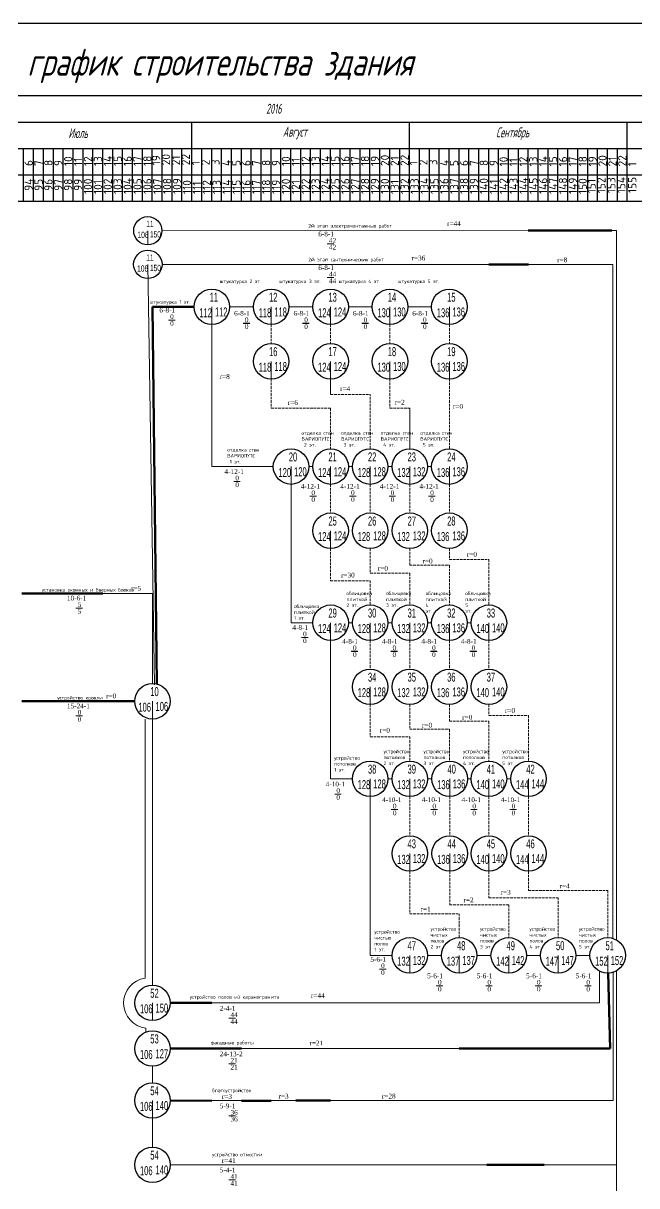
# Model space of a CAD drawing. Header units: millimetres. Extents: x 545956 to 559840, y 1708517 to 1711661.
# Drawn here: x 552384 to 552818, y 1708950 to 1709773 of the extents above; entities that cross this region are included whole.
import ezdxf

# ---------------------------------------------------------------- set-up
doc = ezdxf.new("R2010")
doc.units = ezdxf.units.MM
doc.header["$LTSCALE"] = 5
doc.linetypes.add('HIDDEN', pattern=[2.5, 1.8, -0.7])
doc.layers.get('0').update_dxf_attribs({"lineweight": 30})
for name, color, linetype, lineweight in [('02 Тонкая линия', 3, 'Continuous', 25), ('ramochka', 18, 'Continuous', 50), ('text', 161, 'Continuous', 20), ('Тонкая', 250, 'Continuous', 5)]:
    doc.layers.add(name, color=color, linetype=linetype, lineweight=lineweight)
doc.styles.add('5-0.6', font='arial.ttf', dxfattribs={"height": 5})
doc.styles.add('GOST 2.304', font='CS_Gost2304.shx', dxfattribs={"width": 0.75, "oblique": 10})
doc.styles.get("Standard").update_dxf_attribs({"font": 'isocpeur.ttf'})
doc.styles.add('Римский -1.', font='times.ttf')
doc.styles.add('стиль1-3', font='simplex.shx', dxfattribs={"width": 0.7, "oblique": 15, "height": 3})

msp = doc.modelspace()

# ---------------------------------------------------------------- linework, layer by layer
at = {"ltscale": 0.1}
msp.add_line((551698.05, 1709772.91), (553413.37, 1709772.91), dxfattribs=at)
at = {"color": 0, "lineweight": -2}
for centre, radius in [((552472.25, 1709626.12), 9.99), ((552472.25, 1709602.3), 10.06), ((552517.59, 1709572.25), 12.55), ((552517.59, 1709572.25), 12.55), ((552517.59, 1709572.25), 12.55), ((552559.59, 1709572.25), 12.55), ((552559.59, 1709572.25), 12.55), ((552559.59, 1709572.25), 12.55), ((552601.59, 1709572.25), 12.55), ((552601.59, 1709572.25), 12.55), ((552601.59, 1709572.25), 12.55), ((552643.59, 1709572.25), 12.55), ((552643.59, 1709572.25), 12.55), ((552643.59, 1709572.25), 12.55), ((552685.59, 1709572.25), 12.55), ((552685.59, 1709572.25), 12.55), ((552685.59, 1709572.25), 12.55), ((552559.59, 1709533.71), 12.55), ((552559.59, 1709533.71), 12.55), ((552559.59, 1709533.71), 12.55), ((552601.59, 1709533.71), 12.55), ((552601.59, 1709533.71), 12.55), ((552601.59, 1709533.71), 12.55), ((552643.59, 1709533.71), 12.55), ((552643.59, 1709533.71), 12.55), ((552643.59, 1709533.71), 12.55), ((552685.59, 1709533.71), 12.55), ((552685.59, 1709533.71), 12.55), ((552685.59, 1709533.71), 12.55), ((552573.59, 1709459.24), 12.55), ((552573.59, 1709459.24), 12.55), ((552573.59, 1709459.24), 12.55), ((552601.59, 1709459.24), 12.55), ((552601.59, 1709459.24), 12.55), ((552601.59, 1709459.24), 12.55), ((552629.59, 1709459.24), 12.55), ((552629.59, 1709459.24), 12.55), ((552629.59, 1709459.24), 12.55), ((552657.59, 1709459.24), 12.55), ((552657.59, 1709459.24), 12.55), ((552657.59, 1709459.24), 12.55), ((552685.59, 1709459.24), 12.55), ((552685.59, 1709459.24), 12.55), ((552685.59, 1709459.24), 12.55), ((552601.59, 1709413.89), 12.55), ((552601.59, 1709413.89), 12.55), ((552601.59, 1709413.89), 12.55), ((552629.59, 1709413.89), 12.55), ((552629.59, 1709413.89), 12.55), ((552629.59, 1709413.89), 12.55), ((552657.59, 1709413.89), 12.55), ((552657.59, 1709413.89), 12.55), ((552657.59, 1709413.89), 12.55), ((552685.59, 1709413.89), 12.55), ((552685.59, 1709413.89), 12.55), ((552685.59, 1709413.89), 12.55), ((552601.59, 1709348.81), 12.55), ((552601.59, 1709348.81), 12.55), ((552601.59, 1709348.81), 12.55), ((552629.59, 1709348.81), 12.55), ((552629.59, 1709348.81), 12.55), ((552629.59, 1709348.81), 12.55), ((552657.59, 1709348.81), 12.55), ((552657.59, 1709348.81), 12.55), ((552657.59, 1709348.81), 12.55), ((552685.59, 1709348.81), 12.55), ((552685.59, 1709348.81), 12.55), ((552685.59, 1709348.81), 12.55), ((552713.59, 1709348.81), 12.55), ((552713.59, 1709348.81), 12.55), ((552713.59, 1709348.81), 12.55), ((552629.59, 1709303.45), 12.55), ((552629.59, 1709303.45), 12.55), ((552629.59, 1709303.45), 12.55), ((552657.59, 1709303.45), 12.55), ((552657.59, 1709303.45), 12.55), ((552657.59, 1709303.45), 12.55), ((552685.59, 1709303.45), 12.55), ((552685.59, 1709303.45), 12.55), ((552685.59, 1709303.45), 12.55), ((552713.59, 1709303.45), 12.55), ((552713.59, 1709303.45), 12.55), ((552713.59, 1709303.45), 12.55), ((552475.59, 1709293.19), 12.55), ((552475.59, 1709293.19), 12.55), ((552475.59, 1709293.19), 12.55), ((552629.59, 1709238.37), 12.55), ((552629.59, 1709238.37), 12.55), ((552629.59, 1709238.37), 12.55), ((552657.59, 1709238.37), 12.55), ((552657.59, 1709238.37), 12.55), ((552657.59, 1709238.37), 12.55), ((552685.82, 1709238.37), 12.55), ((552685.82, 1709238.37), 12.55), ((552685.82, 1709238.37), 12.55), ((552713.59, 1709238.37), 12.55), ((552713.59, 1709238.37), 12.55), ((552713.59, 1709238.37), 12.55), ((552741.59, 1709238.37), 12.55), ((552741.59, 1709238.37), 12.55), ((552741.59, 1709238.37), 12.55), ((552657.59, 1709185.51), 12.55), ((552657.59, 1709185.51), 12.55), ((552657.59, 1709185.51), 12.55), ((552685.82, 1709185.51), 12.55), ((552685.82, 1709185.51), 12.55), ((552685.82, 1709185.51), 12.55), ((552713.59, 1709185.51), 12.55), ((552713.59, 1709185.51), 12.55), ((552713.59, 1709185.51), 12.55), ((552741.59, 1709185.51), 12.55), ((552741.59, 1709185.51), 12.55), ((552741.59, 1709185.51), 12.55), ((552657.59, 1709113.46), 12.55), ((552657.59, 1709113.46), 12.55), ((552657.59, 1709113.46), 12.55), ((552692.59, 1709113.46), 12.55), ((552692.59, 1709113.46), 12.55), ((552692.59, 1709113.46), 12.55), ((552727.59, 1709113.46), 12.55), ((552727.59, 1709113.46), 12.55), ((552727.59, 1709113.46), 12.55), ((552762.59, 1709113.46), 12.55), ((552762.59, 1709113.46), 12.55), ((552762.59, 1709113.46), 12.55), ((552797.59, 1709113.46), 12.55), ((552797.59, 1709113.46), 12.55), ((552797.59, 1709113.46), 12.55), ((552475.59, 1709079.8), 12.55), ((552475.59, 1709079.8), 12.55), ((552475.59, 1709079.8), 12.55), ((552475.59, 1709047.49), 12.55), ((552475.59, 1709047.49), 12.55), ((552475.59, 1709047.49), 12.55), ((552475.59, 1709010.78), 12.55), ((552475.59, 1709010.78), 12.55), ((552475.59, 1709010.78), 12.55), ((552475.59, 1708965.26), 12.55), ((552475.59, 1708965.26), 12.55), ((552475.59, 1708965.26), 12.55)]:
    msp.add_circle(centre, radius, dxfattribs=at)
at = {"layer": 'ramochka', "color": 7, "lineweight": 30}
for p, q in [((551708.15, 1709721.69), (553224.44, 1709721.69)), ((551708.15, 1709703.03), (553224.44, 1709703.03)), ((552503.44, 1709647.03), (552503.44, 1709703.03)), ((552657.44, 1709647.03), (552657.44, 1709703.03)), ((552811.44, 1709647.03), (552811.44, 1709703.03)), ((551708.15, 1709684.36), (553224.44, 1709684.36)), ((552384.44, 1709647.03), (552384.44, 1709684.36)), ((552391.44, 1709647.03), (552391.44, 1709684.36)), ((552398.44, 1709647.03), (552398.44, 1709684.36)), ((552405.44, 1709647.03), (552405.44, 1709684.36)), ((552412.44, 1709647.03), (552412.44, 1709684.36)), ((552419.44, 1709647.03), (552419.44, 1709684.36)), ((552426.44, 1709647.03), (552426.44, 1709684.36)), ((552426.44, 1709647.03), (552426.44, 1709684.36)), ((552433.44, 1709647.03), (552433.44, 1709684.36)), ((552440.44, 1709647.03), (552440.44, 1709684.36)), ((552447.44, 1709647.03), (552447.44, 1709684.36)), ((552454.44, 1709647.03), (552454.44, 1709684.36)), ((552461.44, 1709647.03), (552461.44, 1709684.36)), ((552468.44, 1709647.03), (552468.44, 1709684.36)), ((552475.44, 1709647.03), (552475.44, 1709684.36)), ((552482.44, 1709647.03), (552482.44, 1709684.36)), ((552489.44, 1709647.03), (552489.44, 1709684.36)), ((552496.44, 1709647.03), (552496.44, 1709684.36)), ((552503.44, 1709647.03), (552503.44, 1709684.36)), ((552510.44, 1709647.03), (552510.44, 1709684.36)), ((552517.44, 1709647.03), (552517.44, 1709684.36)), ((552524.44, 1709647.03), (552524.44, 1709684.36)), ((552531.44, 1709647.03), (552531.44, 1709684.36)), ((552538.44, 1709647.03), (552538.44, 1709684.36)), ((552545.44, 1709647.03), (552545.44, 1709684.36)), ((552552.44, 1709647.03), (552552.44, 1709684.36)), ((552559.44, 1709647.03), (552559.44, 1709684.36)), ((552566.44, 1709647.03), (552566.44, 1709684.36)), ((552573.44, 1709647.03), (552573.44, 1709684.36)), ((552580.44, 1709647.03), (552580.44, 1709684.36)), ((552580.44, 1709647.03), (552580.44, 1709684.36)), ((552587.44, 1709647.03), (552587.44, 1709684.36)), ((552594.44, 1709647.03), (552594.44, 1709684.36)), ((552601.44, 1709647.03), (552601.44, 1709684.36)), ((552608.44, 1709647.03), (552608.44, 1709684.36)), ((552615.44, 1709647.03), (552615.44, 1709684.36)), ((552622.44, 1709647.03), (552622.44, 1709684.36)), ((552629.44, 1709647.03), (552629.44, 1709684.36)), ((552636.44, 1709647.03), (552636.44, 1709684.36)), ((552643.44, 1709647.03), (552643.44, 1709684.36)), ((552650.44, 1709647.03), (552650.44, 1709684.36)), ((552657.44, 1709647.03), (552657.44, 1709684.36)), ((552664.44, 1709647.03), (552664.44, 1709684.36)), ((552671.44, 1709647.03), (552671.44, 1709684.36)), ((552678.44, 1709647.03), (552678.44, 1709684.36)), ((552685.44, 1709647.03), (552685.44, 1709684.36)), ((552692.44, 1709647.03), (552692.44, 1709684.36)), ((552699.44, 1709647.03), (552699.44, 1709684.36)), ((552706.44, 1709647.03), (552706.44, 1709684.36)), ((552713.44, 1709647.03), (552713.44, 1709684.36)), ((552720.44, 1709647.03), (552720.44, 1709684.36)), ((552727.44, 1709647.03), (552727.44, 1709684.36)), ((552734.44, 1709647.03), (552734.44, 1709684.36)), ((552734.44, 1709647.03), (552734.44, 1709684.36)), ((552741.44, 1709647.03), (552741.44, 1709684.36)), ((552748.44, 1709647.03), (552748.44, 1709684.36)), ((552755.44, 1709647.03), (552755.44, 1709684.36)), ((552762.44, 1709647.03), (552762.44, 1709684.36)), ((552769.44, 1709647.03), (552769.44, 1709684.36)), ((552776.44, 1709647.03), (552776.44, 1709684.36)), ((552783.44, 1709647.03), (552783.44, 1709684.36)), ((552790.44, 1709647.03), (552790.44, 1709684.36)), ((552797.44, 1709647.03), (552797.44, 1709684.36)), ((552804.44, 1709647.03), (552804.44, 1709684.36)), ((552811.44, 1709647.03), (552811.44, 1709684.36)), ((551708.15, 1709665.69), (553224.44, 1709665.69)), ((551744.31, 1709665.69), (553224.44, 1709665.69)), ((551708.15, 1709647.03), (553224.44, 1709647.03))]:
    msp.add_line(p, q, dxfattribs=at)
at = {"layer": 'Тонкая', "linetype": 'ByBlock', "ltscale": 0.2}
for p, q in [((552472.25, 1709626.12), (552472.25, 1709616.13)), ((552482.23, 1709626.12), (552741.45, 1709626.21)), ((552741.45, 1709626.21), (552803.91, 1709626.21)), ((552803.91, 1709626.21), (552803.91, 1709602.3)), ((552476.99, 1709304.89), (552472.25, 1709602.3)), ((552482.3, 1709602.3), (552801.19, 1709602.3)), ((552801.19, 1709125.48), (552801.19, 1709602.3)), ((552803.91, 1709124.3), (552803.91, 1709602.3)), ((552517.59, 1709572.25), (552517.59, 1709559.7)), ((552530.14, 1709572.25), (552547.04, 1709572.25)), ((552559.59, 1709572.25), (552559.59, 1709559.7)), ((552572.14, 1709572.25), (552589.04, 1709572.25)), ((552601.59, 1709572.25), (552601.59, 1709559.7)), ((552614.14, 1709572.25), (552631.04, 1709572.25)), ((552643.59, 1709572.25), (552643.59, 1709559.7)), ((552656.14, 1709572.25), (552673.04, 1709572.25)), ((552685.59, 1709572.25), (552685.59, 1709559.7)), ((552517.59, 1709559.7), (552517.59, 1709459.24)), ((552559.59, 1709533.71), (552559.59, 1709521.16)), ((552601.59, 1709533.71), (552601.59, 1709521.16)), ((552643.59, 1709533.71), (552643.59, 1709521.16)), ((552685.59, 1709533.71), (552685.59, 1709521.16)), ((552601.59, 1709521.16), (552601.59, 1709510.15)), ((552657.59, 1709500.48), (552657.59, 1709471.79)), ((552517.59, 1709459.24), (552561.04, 1709459.24)), ((552573.59, 1709459.24), (552573.59, 1709446.69)), ((552589.04, 1709459.24), (552586.14, 1709459.24)), ((552601.59, 1709459.24), (552601.59, 1709446.69)), ((552617.04, 1709459.24), (552614.14, 1709459.24)), ((552629.59, 1709459.24), (552629.59, 1709446.69)), ((552645.04, 1709459.24), (552642.14, 1709459.24)), ((552657.59, 1709459.24), (552657.59, 1709446.69)), ((552673.04, 1709459.24), (552670.14, 1709459.24)), ((552685.59, 1709459.24), (552685.59, 1709446.69)), ((552573.59, 1709446.69), (552573.59, 1709348.81)), ((552601.59, 1709413.89), (552601.59, 1709401.34)), ((552383.14, 1709369.5), (552475.59, 1709369.5)), ((552475.59, 1709369.5), (552475.59, 1709305.74)), ((552573.59, 1709348.81), (552589.04, 1709348.81)), ((552601.59, 1709348.81), (552601.59, 1709336.26)), ((552614.14, 1709348.81), (552617.04, 1709348.81)), ((552629.59, 1709348.81), (552629.59, 1709336.26)), ((552642.14, 1709348.81), (552645.04, 1709348.81)), ((552657.59, 1709348.81), (552657.59, 1709336.26)), ((552670.14, 1709348.81), (552673.04, 1709348.81)), ((552685.59, 1709348.81), (552685.59, 1709336.26)), ((552698.14, 1709348.81), (552701.04, 1709348.81)), ((552713.59, 1709348.81), (552713.59, 1709336.26)), ((552601.59, 1709336.26), (552601.59, 1709238.37)), ((552629.59, 1709303.45), (552629.59, 1709290.9)), ((552475.59, 1709293.19), (552475.59, 1709280.64)), ((552470.34, 1709280.64), (552470.34, 1709097.41)), ((552475.59, 1709280.64), (552475.59, 1709092.35)), ((552601.59, 1709238.37), (552617.04, 1709238.37)), ((552629.59, 1709238.37), (552629.59, 1709225.82)), ((552642.14, 1709238.37), (552645.04, 1709238.37)), ((552657.59, 1709238.37), (552657.59, 1709225.82)), ((552670.37, 1709238.37), (552673.27, 1709238.37)), ((552685.82, 1709238.37), (552685.82, 1709225.82)), ((552698.14, 1709238.37), (552701.04, 1709238.37)), ((552713.59, 1709238.37), (552713.59, 1709225.82)), ((552726.14, 1709238.37), (552729.04, 1709238.37)), ((552741.59, 1709238.37), (552741.59, 1709225.82)), ((552629.59, 1709225.82), (552629.59, 1709113.46)), ((552657.59, 1709185.51), (552657.59, 1709172.96)), ((552685.82, 1709185.51), (552685.82, 1709172.96)), ((552713.59, 1709185.51), (552713.59, 1709172.96)), ((552741.59, 1709185.51), (552741.59, 1709172.96)), ((552629.59, 1709113.46), (552645.04, 1709113.46)), ((552657.59, 1709113.46), (552657.59, 1709100.91)), ((552670.14, 1709113.46), (552680.04, 1709113.46)), ((552692.59, 1709113.46), (552692.59, 1709100.91)), ((552705.14, 1709113.46), (552715.04, 1709113.46)), ((552727.59, 1709113.46), (552727.59, 1709100.91)), ((552740.14, 1709113.46), (552750.04, 1709113.46)), ((552762.59, 1709113.46), (552762.59, 1709100.91)), ((552775.14, 1709113.46), (552785.04, 1709113.46)), ((552797.59, 1709113.46), (552797.59, 1709100.91)), ((552791.86, 1709079.8), (552791.86, 1709102.29)), ((552801.36, 1709101.49), (552801.36, 1709010.78)), ((552803.91, 1709102.62), (552803.91, 1708937.9)), ((552475.59, 1709079.8), (552475.59, 1709067.25)), ((552488.14, 1709079.8), (552791.86, 1709079.8)), ((552470.8, 1709061.93), (552470.89, 1709059.13)), ((552488.14, 1709047.49), (552799.27, 1709047.49)), ((552475.59, 1709023.33), (552475.59, 1709034.94)), ((552475.59, 1709010.78), (552475.59, 1708998.23)), ((552488.14, 1709010.78), (552576.98, 1709010.78)), ((552601.59, 1709010.78), (552801.36, 1709010.78)), ((552475.59, 1708998.23), (552475.59, 1708977.81)), ((552488.14, 1708965.26), (552803.91, 1708965.26))]:
    msp.add_line(p, q, dxfattribs=at)
at = {"layer": 'Тонкая', "linetype": 'ByBlock', "lineweight": 70, "ltscale": 0.2}
for p, q in [((552741.45, 1709626.2), (552783.44, 1709626.21)), ((552800.63, 1709626.21), (552783.44, 1709626.21)), ((552727.73, 1709602.3), (552713.59, 1709602.3)), ((552727.73, 1709602.3), (552741.59, 1709602.3)), ((552478.63, 1709305.36), (552475.59, 1709572.25)), ((552475.59, 1709572.25), (552505.04, 1709572.25)), ((552383.14, 1709369.5), (552440.44, 1709369.5)), ((552383.14, 1709293.19), (552463.04, 1709293.19)), ((552799.27, 1709047.49), (552797.91, 1709100.91)), ((552488.14, 1709079.8), (552517.59, 1709079.8)), ((552488.14, 1709047.49), (552538.44, 1709047.49)), ((552692.59, 1709047.49), (552799.27, 1709047.49)), ((552488.14, 1709010.78), (552517.59, 1709010.62)), ((552538.44, 1709010.5), (552559.59, 1709010.5)), ((552576.98, 1709010.78), (552601.59, 1709010.78)), ((552712.19, 1708965.26), (552752.74, 1708965.26))]:
    msp.add_line(p, q, dxfattribs=at)
at = {"layer": 'Тонкая', "ltscale": 0.2}
for p, q in [((552599.21, 1709616.81), (552603.87, 1709616.81)), ((552599.22, 1709592.95), (552603.88, 1709592.95)), ((552486.87, 1709562.85), (552491.53, 1709562.85)), ((552486.87, 1709562.85), (552491.53, 1709562.85)), ((552486.94, 1709562.8), (552491.6, 1709562.8)), ((552486.94, 1709562.8), (552491.6, 1709562.8)), ((552539.72, 1709560.61), (552544.38, 1709560.61)), ((552539.72, 1709560.61), (552544.38, 1709560.61)), ((552539.8, 1709560.56), (552544.46, 1709560.56)), ((552539.8, 1709560.56), (552544.46, 1709560.56)), ((552581.72, 1709560.61), (552586.38, 1709560.61)), ((552581.72, 1709560.61), (552586.38, 1709560.61)), ((552581.8, 1709560.56), (552586.46, 1709560.56)), ((552581.8, 1709560.56), (552586.46, 1709560.56)), ((552623.72, 1709560.61), (552628.38, 1709560.61)), ((552623.72, 1709560.61), (552628.38, 1709560.61)), ((552623.8, 1709560.56), (552628.46, 1709560.56)), ((552623.8, 1709560.56), (552628.46, 1709560.56)), ((552665.72, 1709560.61), (552670.38, 1709560.61)), ((552665.72, 1709560.61), (552670.38, 1709560.61)), ((552665.8, 1709560.56), (552670.46, 1709560.56)), ((552665.8, 1709560.56), (552670.46, 1709560.56)), ((552533.02, 1709448.68), (552537.68, 1709448.68)), ((552533.02, 1709448.68), (552537.68, 1709448.68)), ((552586.9, 1709438.22), (552591.56, 1709438.22)), ((552586.9, 1709438.22), (552591.56, 1709438.22)), ((552614.9, 1709438.22), (552619.56, 1709438.22)), ((552614.9, 1709438.22), (552619.56, 1709438.22)), ((552642.9, 1709438.22), (552647.56, 1709438.22)), ((552642.9, 1709438.22), (552647.56, 1709438.22)), ((552670.9, 1709438.22), (552675.56, 1709438.22)), ((552670.9, 1709438.22), (552675.56, 1709438.22)), ((552421.44, 1709359.16), (552426.1, 1709359.16)), ((552421.44, 1709359.16), (552426.1, 1709359.16)), ((552421.51, 1709359.11), (552426.17, 1709359.11)), ((552421.51, 1709359.11), (552426.17, 1709359.11)), ((552580.92, 1709338.36), (552585.58, 1709338.36)), ((552580.92, 1709338.36), (552585.58, 1709338.36)), ((552580.92, 1709338.36), (552585.58, 1709338.36)), ((552580.92, 1709338.36), (552585.58, 1709338.36)), ((552580.99, 1709338.31), (552585.65, 1709338.31)), ((552580.99, 1709338.31), (552585.65, 1709338.31)), ((552580.99, 1709338.31), (552585.65, 1709338.31)), ((552580.99, 1709338.31), (552585.65, 1709338.31)), ((552616.18, 1709328.58), (552620.84, 1709328.58)), ((552616.18, 1709328.58), (552620.84, 1709328.58)), ((552616.18, 1709328.58), (552620.84, 1709328.58)), ((552616.18, 1709328.58), (552620.84, 1709328.58)), ((552644.18, 1709328.58), (552648.84, 1709328.58)), ((552644.18, 1709328.58), (552648.84, 1709328.58)), ((552644.18, 1709328.58), (552648.84, 1709328.58)), ((552644.18, 1709328.58), (552648.84, 1709328.58)), ((552672.18, 1709328.58), (552676.84, 1709328.58)), ((552672.18, 1709328.58), (552676.84, 1709328.58)), ((552672.18, 1709328.58), (552676.84, 1709328.58)), ((552672.18, 1709328.58), (552676.84, 1709328.58)), ((552700.18, 1709328.58), (552704.84, 1709328.58)), ((552700.18, 1709328.58), (552704.84, 1709328.58)), ((552700.18, 1709328.58), (552704.84, 1709328.58)), ((552700.18, 1709328.58), (552704.84, 1709328.58)), ((552616.25, 1709328.52), (552620.91, 1709328.52)), ((552616.25, 1709328.52), (552620.91, 1709328.52)), ((552616.25, 1709328.52), (552620.91, 1709328.52)), ((552616.25, 1709328.52), (552620.91, 1709328.52)), ((552644.25, 1709328.52), (552648.91, 1709328.52)), ((552644.25, 1709328.52), (552648.91, 1709328.52)), ((552644.25, 1709328.52), (552648.91, 1709328.52)), ((552644.25, 1709328.52), (552648.91, 1709328.52)), ((552672.25, 1709328.52), (552676.91, 1709328.52)), ((552672.25, 1709328.52), (552676.91, 1709328.52)), ((552672.25, 1709328.52), (552676.91, 1709328.52)), ((552672.25, 1709328.52), (552676.91, 1709328.52)), ((552700.25, 1709328.52), (552704.91, 1709328.52)), ((552700.25, 1709328.52), (552704.91, 1709328.52)), ((552700.25, 1709328.52), (552704.91, 1709328.52)), ((552700.25, 1709328.52), (552704.91, 1709328.52)), ((552421.44, 1709282.85), (552426.1, 1709282.85)), ((552421.44, 1709282.85), (552426.1, 1709282.85)), ((552421.51, 1709282.8), (552426.17, 1709282.8)), ((552421.51, 1709282.8), (552426.17, 1709282.8)), ((552604.46, 1709227.58), (552609.12, 1709227.58)), ((552644.43, 1709216.55), (552649.09, 1709216.55)), ((552672.43, 1709216.55), (552677.09, 1709216.55)), ((552700.66, 1709216.55), (552705.33, 1709216.55)), ((552728.43, 1709216.55), (552733.09, 1709216.55)), ((552636.11, 1709103.64), (552640.77, 1709103.64)), ((552676.31, 1709091.93), (552680.97, 1709091.93)), ((552711.31, 1709091.93), (552715.97, 1709091.93)), ((552746.31, 1709091.93), (552750.97, 1709091.93)), ((552781.31, 1709091.93), (552785.97, 1709091.93)), ((552529.55, 1709068.94), (552534.21, 1709068.94)), ((552529.55, 1709036.63), (552534.21, 1709036.63)), ((552529.55, 1708999.92), (552534.21, 1708999.92)), ((552529.55, 1708954.56), (552534.21, 1708954.56))]:
    msp.add_line(p, q, dxfattribs=at)
at = {"layer": 'Тонкая', "linetype": 'HIDDEN', "ltscale": 0.2}
for p, q in [((552559.59, 1709559.7), (552559.59, 1709546.26)), ((552601.59, 1709559.7), (552601.59, 1709546.26)), ((552643.59, 1709559.7), (552643.59, 1709546.26)), ((552685.59, 1709559.7), (552685.59, 1709546.26)), ((552559.59, 1709521.16), (552559.59, 1709500.48)), ((552643.59, 1709521.16), (552643.59, 1709500.48)), ((552685.59, 1709521.16), (552685.59, 1709471.79)), ((552601.59, 1709510.15), (552629.59, 1709510.15)), ((552629.59, 1709471.79), (552629.59, 1709510.15)), ((552559.59, 1709500.48), (552601.59, 1709500.48)), ((552601.59, 1709500.48), (552601.59, 1709471.79)), ((552643.59, 1709500.48), (552657.59, 1709500.48)), ((552601.59, 1709446.69), (552601.59, 1709426.44)), ((552629.59, 1709446.69), (552629.59, 1709426.44)), ((552657.59, 1709446.69), (552657.59, 1709426.44)), ((552685.59, 1709446.69), (552685.59, 1709426.44)), ((552601.59, 1709401.34), (552601.59, 1709378.53)), ((552629.59, 1709401.34), (552629.59, 1709383.82)), ((552657.59, 1709401.34), (552657.59, 1709389.5)), ((552685.59, 1709401.34), (552685.59, 1709393.49)), ((552657.59, 1709389.5), (552685.59, 1709389.5)), ((552685.59, 1709393.49), (552713.59, 1709393.49)), ((552685.59, 1709389.5), (552685.59, 1709361.36)), ((552713.59, 1709393.49), (552713.59, 1709361.36)), ((552601.59, 1709378.53), (552629.59, 1709378.53)), ((552629.59, 1709383.82), (552657.59, 1709383.82)), ((552629.59, 1709378.53), (552629.59, 1709361.36)), ((552657.59, 1709383.82), (552657.59, 1709361.36)), ((552629.59, 1709336.26), (552629.59, 1709316)), ((552657.59, 1709336.26), (552657.59, 1709316)), ((552685.59, 1709336.26), (552685.59, 1709316)), ((552713.59, 1709336.26), (552713.59, 1709316)), ((552629.59, 1709290.9), (552629.59, 1709268.09)), ((552657.59, 1709290.9), (552657.59, 1709273.38)), ((552685.59, 1709290.9), (552685.59, 1709279.06)), ((552713.59, 1709290.9), (552713.59, 1709283.06)), ((552713.59, 1709283.06), (552741.59, 1709283.06)), ((552741.59, 1709283.06), (552741.59, 1709250.92)), ((552657.59, 1709273.38), (552685.59, 1709273.38)), ((552685.59, 1709279.06), (552713.59, 1709279.06)), ((552685.59, 1709273.38), (552685.59, 1709250.92)), ((552713.59, 1709279.06), (552713.59, 1709250.92)), ((552629.59, 1709268.09), (552657.59, 1709268.09)), ((552657.59, 1709268.09), (552657.59, 1709250.92)), ((552657.59, 1709225.82), (552657.59, 1709198.06)), ((552685.82, 1709225.82), (552685.82, 1709198.06)), ((552685.82, 1709225.82), (552685.82, 1709198.06)), ((552713.59, 1709225.82), (552713.59, 1709198.06)), ((552741.59, 1709225.82), (552741.59, 1709198.06)), ((552657.59, 1709172.96), (552657.59, 1709142.91)), ((552685.82, 1709172.96), (552685.82, 1709149.19)), ((552713.59, 1709172.96), (552713.59, 1709154.24)), ((552741.59, 1709172.96), (552741.59, 1709159.3)), ((552741.59, 1709159.3), (552797.59, 1709159.3)), ((552797.59, 1709159.3), (552797.59, 1709126.01)), ((552685.82, 1709149.19), (552727.59, 1709149.19)), ((552713.59, 1709154.24), (552762.59, 1709154.24)), ((552727.59, 1709149.19), (552727.59, 1709126.01)), ((552762.59, 1709154.24), (552762.59, 1709126.01)), ((552657.59, 1709142.91), (552692.59, 1709142.91)), ((552692.59, 1709142.91), (552692.59, 1709126.01))]:
    msp.add_line(p, q, dxfattribs=at)
at = {"layer": 'Тонкая', "linetype": 'ByBlock', "ltscale": 0.2}
msp.add_arc((552473.06, 1709079.71), 17.92, 98.74448, 262.74083, dxfattribs=at)

# ---------------------------------------------------------------- texts
at = {"color": 0, "lineweight": -2, "style": '5-0.6', "width": 0.6}
for s, height, p in [('11', 4.456, (552471.15, 1709628.68)), ('106', 4.456, (552464.99, 1709620.99)), ('150', 4.456, (552473.76, 1709621.35)), ('11', 4.456, (552471.15, 1709604.86)), ('106', 4.456, (552464.73, 1709597.17)), ('150', 4.456, (552473.76, 1709597.54)), ('11', 6.366, (552516.02, 1709575.91)), ('12', 6.366, (552558.02, 1709575.91)), ('13', 6.366, (552600.02, 1709575.91)), ('14', 6.366, (552642.02, 1709575.91)), ('15', 6.366, (552684.02, 1709575.91)), ('112', 6.366, (552508.72, 1709564.92)), ('112', 6.366, (552519.75, 1709565.45)), ('118', 6.366, (552550.72, 1709564.92)), ('118', 6.366, (552561.75, 1709565.45)), ('124', 6.366, (552592.72, 1709564.92)), ('124', 6.366, (552603.75, 1709565.45)), ('130', 6.366, (552634.72, 1709564.92)), ('130', 6.366, (552645.75, 1709565.45)), ('136', 6.366, (552676.72, 1709564.92)), ('136', 6.366, (552687.75, 1709565.45)), ('16', 6.366, (552558.02, 1709537.38)), ('17', 6.366, (552600.02, 1709537.38)), ('18', 6.366, (552642.02, 1709537.38)), ('19', 6.366, (552684.02, 1709537.38)), ('118', 6.366, (552550.72, 1709526.38)), ('118', 6.366, (552561.75, 1709526.91)), ('124', 6.366, (552592.72, 1709526.38)), ('124', 6.366, (552603.75, 1709526.91)), ('130', 6.366, (552634.72, 1709526.38)), ('130', 6.366, (552645.75, 1709526.91)), ('136', 6.366, (552676.72, 1709526.38)), ('136', 6.366, (552687.75, 1709526.91)), ('20', 6.366, (552572.02, 1709462.91)), ('21', 6.366, (552600.02, 1709462.91)), ('22', 6.366, (552628.02, 1709462.91)), ('23', 6.366, (552656.02, 1709462.91)), ('24', 6.366, (552684.02, 1709462.91)), ('120', 6.366, (552564.72, 1709451.92)), ('120', 6.366, (552575.75, 1709452.44)), ('124', 6.366, (552592.72, 1709451.92)), ('124', 6.366, (552603.75, 1709452.44)), ('128', 6.366, (552620.72, 1709451.92)), ('128', 6.366, (552631.75, 1709452.44)), ('132', 6.366, (552648.72, 1709451.92)), ('132', 6.366, (552659.75, 1709452.44)), ('136', 6.366, (552676.72, 1709451.92)), ('136', 6.366, (552687.75, 1709452.44)), ('25', 6.366, (552600.02, 1709417.56)), ('26', 6.366, (552628.02, 1709417.56)), ('27', 6.366, (552656.02, 1709417.56)), ('28', 6.366, (552684.02, 1709417.56)), ('124', 6.366, (552592.72, 1709406.56)), ('124', 6.366, (552603.75, 1709407.09)), ('128', 6.366, (552620.72, 1709406.56)), ('128', 6.366, (552631.75, 1709407.09)), ('132', 6.366, (552648.72, 1709406.56)), ('132', 6.366, (552659.75, 1709407.09)), ('136', 6.366, (552676.72, 1709406.56)), ('136', 6.366, (552687.75, 1709407.09)), ('29', 6.366, (552600.02, 1709352.47)), ('30', 6.366, (552628.02, 1709352.47)), ('31', 6.366, (552656.02, 1709352.47)), ('32', 6.366, (552684.02, 1709352.47)), ('33', 6.366, (552712.02, 1709352.47)), ('124', 6.366, (552592.72, 1709341.48)), ('124', 6.366, (552603.75, 1709342)), ('128', 6.366, (552620.72, 1709341.48)), ('128', 6.366, (552631.75, 1709342)), ('132', 6.366, (552648.72, 1709341.48)), ('132', 6.366, (552659.75, 1709342)), ('136', 6.366, (552676.72, 1709341.48)), ('136', 6.366, (552687.75, 1709342)), ('140', 6.366, (552704.72, 1709341.48)), ('140', 6.366, (552715.75, 1709342)), ('34', 6.366, (552628.02, 1709307.12)), ('35', 6.366, (552656.02, 1709307.12)), ('36', 6.366, (552684.02, 1709307.12)), ('37', 6.366, (552712.02, 1709307.12)), ('10', 6.366, (552474.02, 1709296.85)), ('128', 6.366, (552620.72, 1709296.13)), ('128', 6.366, (552631.75, 1709296.65)), ('132', 6.366, (552648.72, 1709296.13)), ('132', 6.366, (552659.75, 1709296.65)), ('136', 6.366, (552676.72, 1709296.13)), ('136', 6.366, (552687.75, 1709296.65)), ('140', 6.366, (552704.72, 1709296.13)), ('140', 6.366, (552715.75, 1709296.65)), ('106', 6.366, (552465.6, 1709285.86)), ('106', 6.366, (552477.75, 1709286.39)), ('38', 6.366, (552628.02, 1709242.03)), ('39', 6.366, (552656.02, 1709242.03)), ('40', 6.366, (552684.25, 1709242.03)), ('41', 6.366, (552712.02, 1709242.03)), ('42', 6.366, (552740.02, 1709242.03)), ('128', 6.366, (552620.72, 1709231.04)), ('128', 6.366, (552631.75, 1709231.57)), ('132', 6.366, (552648.72, 1709231.04)), ('132', 6.366, (552659.75, 1709231.57)), ('136', 6.366, (552676.96, 1709231.04)), ('136', 6.366, (552687.98, 1709231.57)), ('140', 6.366, (552704.72, 1709231.04)), ('140', 6.366, (552715.75, 1709231.57)), ('144', 6.366, (552732.72, 1709231.04)), ('144', 6.366, (552743.75, 1709231.57)), ('43', 6.366, (552656.02, 1709189.18)), ('44', 6.366, (552684.25, 1709189.18)), ('45', 6.366, (552712.02, 1709189.18)), ('46', 6.366, (552740.02, 1709189.18)), ('132', 6.366, (552648.72, 1709178.19)), ('132', 6.366, (552659.75, 1709178.71)), ('136', 6.366, (552676.96, 1709178.19)), ('136', 6.366, (552687.98, 1709178.71)), ('140', 6.366, (552704.72, 1709178.19)), ('140', 6.366, (552715.75, 1709178.71)), ('144', 6.366, (552732.72, 1709178.19)), ('144', 6.366, (552743.75, 1709178.71)), ('47', 6.366, (552656.02, 1709117.12)), ('48', 6.366, (552691.02, 1709117.12)), ('49', 6.366, (552726.02, 1709117.12)), ('50', 6.366, (552761.02, 1709117.12)), ('51', 6.366, (552796.02, 1709117.12)), ('132', 6.366, (552648.72, 1709106.13)), ('132', 6.366, (552659.75, 1709106.65)), ('137', 6.366, (552683.72, 1709106.13)), ('137', 6.366, (552694.75, 1709106.65)), ('142', 6.366, (552718.72, 1709106.13)), ('142', 6.366, (552729.75, 1709106.65)), ('147', 6.366, (552753.72, 1709106.13)), ('147', 6.366, (552764.75, 1709106.65)), ('152', 6.366, (552788.72, 1709106.13)), ('152', 6.366, (552799.75, 1709106.65)), ('52', 6.366, (552474.02, 1709083.46)), ('106', 6.366, (552466.72, 1709072.47)), ('150', 6.366, (552477.75, 1709073)), ('53', 6.366, (552474.02, 1709051.15)), ('106', 6.366, (552466.72, 1709040.16)), ('127', 6.366, (552477.75, 1709040.69)), ('54', 6.366, (552474.02, 1709014.44)), ('106', 6.366, (552466.72, 1709003.45)), ('140', 6.366, (552477.75, 1709003.97)), ('54', 6.366, (552474.02, 1708968.92)), ('106', 6.366, (552466.72, 1708957.93)), ('140', 6.366, (552477.75, 1708958.45))]:
    msp.add_text(s, height=height, dxfattribs=at).set_placement(p)
at = {"ltscale": 0.5, "insert": (552307.69, 1709755.43), "char_height": 19.6, "width": 498.0189, "attachment_point": 1, "style": 'стиль1-3'}
msp.add_mtext('Сетевой график строительства здания', dxfattribs=at)
at = {"layer": '02 Тонкая линия', "color": 7, "char_height": 5.8333, "width": 0.0841, "attachment_point": 1, "rotation": 90}
for s, insert in [('{\\fISOCPEUR|b0|i0|c204|p34;6}', (552385.02, 1709671.89)), ('{\\fISOCPEUR|b0|i0|c204|p34;7}', (552392.02, 1709671.89)), ('{\\fISOCPEUR|b0|i0|c204|p34;8}', (552399.02, 1709671.89)), ('{\\fISOCPEUR|b0|i0|c204|p34;9}', (552406.02, 1709671.89)), ('{\\fISOCPEUR|b0|i0|c204|p34;10}', (552413.02, 1709671.89)), ('{\\fISOCPEUR|b0|i0|c204|p34;11}', (552420.02, 1709671.89)), ('{\\fISOCPEUR|b0|i0|c204|p34;12}', (552427.02, 1709671.89)), ('{\\fISOCPEUR|b0|i0|c204|p34;13}', (552434.02, 1709671.89)), ('{\\fISOCPEUR|b0|i0|c204|p34;14}', (552441.02, 1709671.89)), ('{\\fISOCPEUR|b0|i0|c204|p34;15}', (552448.02, 1709671.89)), ('{\\fISOCPEUR|b0|i0|c204|p34;16}', (552455.02, 1709671.89)), ('{\\fISOCPEUR|b0|i0|c204|p34;17}', (552462.02, 1709671.89)), ('{\\fISOCPEUR|b0|i0|c204|p34;18}', (552469.02, 1709671.89)), ('{\\fISOCPEUR|b0|i0|c204|p34;19}', (552475.22, 1709672.45)), ('{\\fISOCPEUR|b0|i0|c204|p34;20}', (552482.22, 1709672.45)), ('{\\fISOCPEUR|b0|i0|c204|p34;21}', (552489.22, 1709672.45)), ('{\\fISOCPEUR|b0|i0|c204|p34;22}', (552496.22, 1709672.45)), ('{\\fISOCPEUR|b0|i0|c204|p34;1}', (552503.22, 1709672.45)), ('{\\fISOCPEUR|b0|i0|c204|p34;2}', (552510.22, 1709672.45)), ('{\\fISOCPEUR|b0|i0|c204|p34;3}', (552517.22, 1709672.45)), ('{\\fISOCPEUR|b0|i0|c204|p34;4}', (552525.02, 1709671.89)), ('{\\fISOCPEUR|b0|i0|c204|p34;5}', (552532.02, 1709671.89)), ('{\\fISOCPEUR|b0|i0|c204|p34;6}', (552539.02, 1709671.89)), ('{\\fISOCPEUR|b0|i0|c204|p34;7}', (552546.02, 1709671.89)), ('{\\fISOCPEUR|b0|i0|c204|p34;8}', (552553.02, 1709671.89)), ('{\\fISOCPEUR|b0|i0|c204|p34;9}', (552560.02, 1709671.89)), ('{\\fISOCPEUR|b0|i0|c204|p34;10}', (552567.02, 1709671.89)), ('{\\fISOCPEUR|b0|i0|c204|p34;11}', (552574.02, 1709671.89)), ('{\\fISOCPEUR|b0|i0|c204|p34;12}', (552581.02, 1709671.89)), ('{\\fISOCPEUR|b0|i0|c204|p34;13}', (552588.02, 1709671.89)), ('{\\fISOCPEUR|b0|i0|c204|p34;14}', (552595.02, 1709671.89)), ('{\\fISOCPEUR|b0|i0|c204|p34;15}', (552602.02, 1709671.89)), ('{\\fISOCPEUR|b0|i0|c204|p34;16}', (552609.02, 1709671.89)), ('{\\fISOCPEUR|b0|i0|c204|p34;17}', (552616.02, 1709671.89)), ('{\\fISOCPEUR|b0|i0|c204|p34;18}', (552623.02, 1709671.89)), ('{\\fISOCPEUR|b0|i0|c204|p34;19}', (552630.02, 1709671.89)), ('{\\fISOCPEUR|b0|i0|c204|p34;20}', (552637.02, 1709671.89)), ('{\\fISOCPEUR|b0|i0|c204|p34;21}', (552644.02, 1709671.89)), ('{\\fISOCPEUR|b0|i0|c204|p34;22}', (552651.02, 1709671.89)), ('{\\fISOCPEUR|b0|i0|c204|p34;1}', (552657.22, 1709672.45)), ('{\\fISOCPEUR|b0|i0|c204|p34;2}', (552664.22, 1709672.45)), ('{\\fISOCPEUR|b0|i0|c204|p34;3}', (552671.22, 1709672.45)), ('{\\fISOCPEUR|b0|i0|c204|p34;4}', (552679.02, 1709671.89)), ('{\\fISOCPEUR|b0|i0|c204|p34;5}', (552686.02, 1709671.89)), ('{\\fISOCPEUR|b0|i0|c204|p34;6}', (552693.02, 1709671.89)), ('{\\fISOCPEUR|b0|i0|c204|p34;7}', (552700.02, 1709671.89)), ('{\\fISOCPEUR|b0|i0|c204|p34;8}', (552707.02, 1709671.89)), ('{\\fISOCPEUR|b0|i0|c204|p34;9}', (552714.02, 1709671.89)), ('{\\fISOCPEUR|b0|i0|c204|p34;10}', (552721.02, 1709671.6)), ('{\\fISOCPEUR|b0|i0|c204|p34;11}', (552728.02, 1709671.6)), ('{\\fISOCPEUR|b0|i0|c204|p34;12}', (552735.02, 1709671.6)), ('{\\fISOCPEUR|b0|i0|c204|p34;13}', (552742.02, 1709671.6)), ('{\\fISOCPEUR|b0|i0|c204|p34;14}', (552749.02, 1709671.6)), ('{\\fISOCPEUR|b0|i0|c204|p34;15}', (552756.02, 1709671.6)), ('{\\fISOCPEUR|b0|i0|c204|p34;16}', (552763.02, 1709671.6)), ('{\\fISOCPEUR|b0|i0|c204|p34;17}', (552770.02, 1709671.6)), ('{\\fISOCPEUR|b0|i0|c204|p34;18}', (552777.02, 1709671.6)), ('{\\fISOCPEUR|b0|i0|c204|p34;19}', (552784.02, 1709671.6)), ('{\\fISOCPEUR|b0|i0|c204|p34;20}', (552791.02, 1709671.6)), ('{\\fISOCPEUR|b0|i0|c204|p34;21}', (552798.02, 1709671.6)), ('{\\fISOCPEUR|b0|i0|c204|p34;22}', (552805.02, 1709671.6)), ('{\\fISOCPEUR|b0|i0|c204|p34;1}', (552812.02, 1709671.6)), ('{\\fISOCPEUR|b0|i0|c204|p34;94}', (552385.02, 1709654.3)), ('{\\fISOCPEUR|b0|i0|c204|p34;95}', (552392.02, 1709654.3)), ('{\\fISOCPEUR|b0|i0|c204|p34;96}', (552399.02, 1709654.3)), ('{\\fISOCPEUR|b0|i0|c204|p34;97}', (552406.02, 1709654.3)), ('{\\fISOCPEUR|b0|i0|c204|p34;98}', (552413.02, 1709654.3)), ('{\\fISOCPEUR|b0|i0|c204|p34;99}', (552420.02, 1709654.3)), ('{\\fISOCPEUR|b0|i0|c204|p34;100}', (552427.02, 1709652.1)), ('{\\fISOCPEUR|b0|i0|c204|p34;101}', (552434.02, 1709652.1)), ('{\\fISOCPEUR|b0|i0|c204|p34;102}', (552441.02, 1709652.1)), ('{\\fISOCPEUR|b0|i0|c204|p34;103}', (552448.02, 1709652.1)), ('{\\fISOCPEUR|b0|i0|c204|p34;104}', (552455.02, 1709652.1)), ('{\\fISOCPEUR|b0|i0|c204|p34;105}', (552462.02, 1709652.1)), ('{\\fISOCPEUR|b0|i0|c204|p34;106}', (552469.02, 1709652.1)), ('{\\fISOCPEUR|b0|i0|c204|p34;107}', (552476.02, 1709652.1)), ('{\\fISOCPEUR|b0|i0|c204|p34;108}', (552483.02, 1709652.1)), ('{\\fISOCPEUR|b0|i0|c204|p34;109}', (552490.02, 1709652.1)), ('{\\fISOCPEUR|b0|i0|c204|p34;110}', (552497.02, 1709652.1)), ('{\\fISOCPEUR|b0|i0|c204|p34;111}', (552504.02, 1709652.1)), ('{\\fISOCPEUR|b0|i0|c204|p34;112}', (552511.02, 1709652.1)), ('{\\fISOCPEUR|b0|i0|c204|p34;113}', (552518.02, 1709652.1)), ('{\\fISOCPEUR|b0|i0|c204|p34;114}', (552525.02, 1709652.1)), ('{\\fISOCPEUR|b0|i0|c204|p34;115}', (552532.02, 1709652.1)), ('{\\fISOCPEUR|b0|i0|c204|p34;116}', (552539.02, 1709652.1)), ('{\\fISOCPEUR|b0|i0|c204|p34;117}', (552546.02, 1709652.1)), ('{\\fISOCPEUR|b0|i0|c204|p34;118}', (552553.02, 1709652.1)), ('{\\fISOCPEUR|b0|i0|c204|p34;119}', (552560.02, 1709652.1)), ('{\\fISOCPEUR|b0|i0|c204|p34;120}', (552567.02, 1709652.1)), ('{\\fISOCPEUR|b0|i0|c204|p34;121}', (552574.02, 1709652.1)), ('{\\fISOCPEUR|b0|i0|c204|p34;122}', (552581.02, 1709652.1)), ('{\\fISOCPEUR|b0|i0|c204|p34;123}', (552588.02, 1709652.1)), ('{\\fISOCPEUR|b0|i0|c204|p34;124}', (552595.02, 1709652.1)), ('{\\fISOCPEUR|b0|i0|c204|p34;125}', (552602.02, 1709652.1)), ('{\\fISOCPEUR|b0|i0|c204|p34;126}', (552609.02, 1709652.1)), ('{\\fISOCPEUR|b0|i0|c204|p34;127}', (552616.02, 1709652.1)), ('{\\fISOCPEUR|b0|i0|c204|p34;128}', (552623.02, 1709652.1)), ('{\\fISOCPEUR|b0|i0|c204|p34;129}', (552630.02, 1709652.1)), ('{\\fISOCPEUR|b0|i0|c204|p34;130}', (552637.02, 1709652.1)), ('{\\fISOCPEUR|b0|i0|c204|p34;131}', (552644.02, 1709652.1)), ('{\\fISOCPEUR|b0|i0|c204|p34;132}', (552651.02, 1709652.1)), ('{\\fISOCPEUR|b0|i0|c204|p34;133}', (552658.02, 1709652.1)), ('{\\fISOCPEUR|b0|i0|c204|p34;134}', (552665.02, 1709652.1)), ('{\\fISOCPEUR|b0|i0|c204|p34;135}', (552672.02, 1709652.1)), ('{\\fISOCPEUR|b0|i0|c204|p34;136}', (552679.02, 1709652.1)), ('{\\fISOCPEUR|b0|i0|c204|p34;137}', (552686.02, 1709652.1)), ('{\\fISOCPEUR|b0|i0|c204|p34;138}', (552693.02, 1709652.1)), ('{\\fISOCPEUR|b0|i0|c204|p34;139}', (552700.02, 1709652.1)), ('{\\fISOCPEUR|b0|i0|c204|p34;140}', (552707.02, 1709652.1)), ('{\\fISOCPEUR|b0|i0|c204|p34;141}', (552714.02, 1709652.1)), ('{\\fISOCPEUR|b0|i0|c204|p34;142}', (552721.02, 1709652.1)), ('{\\fISOCPEUR|b0|i0|c204|p34;143}', (552728.02, 1709652.1)), ('{\\fISOCPEUR|b0|i0|c204|p34;144}', (552735.02, 1709652.1)), ('{\\fISOCPEUR|b0|i0|c204|p34;145}', (552742.02, 1709652.1)), ('{\\fISOCPEUR|b0|i0|c204|p34;146}', (552749.02, 1709652.1)), ('{\\fISOCPEUR|b0|i0|c204|p34;147}', (552756.02, 1709652.1)), ('{\\fISOCPEUR|b0|i0|c204|p34;148}', (552763.02, 1709652.1)), ('{\\fISOCPEUR|b0|i0|c204|p34;149}', (552770.02, 1709652.1)), ('{\\fISOCPEUR|b0|i0|c204|p34;150}', (552777.02, 1709652.1)), ('{\\fISOCPEUR|b0|i0|c204|p34;151}', (552783.22, 1709652.66)), ('{\\fISOCPEUR|b0|i0|c204|p34;152}', (552790.22, 1709652.66)), ('{\\fISOCPEUR|b0|i0|c204|p34;153}', (552797.22, 1709652.66)), ('{\\fISOCPEUR|b0|i0|c204|p34;154}', (552804.22, 1709652.66)), ('{\\fISOCPEUR|b0|i0|c204|p34;155}', (552812.02, 1709652.78))]:
    msp.add_mtext(s, dxfattribs=dict(at, insert=insert))
at = {"layer": 'text', "color": 7, "ltscale": 0.5, "char_height": 7, "attachment_point": 5, "style": 'GOST 2.304'}
for s, insert, width in [('2016', (552561.5, 1709712.44), 462), ('{\\Q15;Июль}', (552422.91, 1709695.19), 77), ('{\\Q15;Август}', (552576.27, 1709695.21), 77), ('{\\Q15;Сентябрь}', (552730.3, 1709694.77), 77)]:
    msp.add_mtext(s, dxfattribs=dict(at, insert=insert, width=width))
at = {"layer": 'Тонкая', "lineweight": 30, "style": 'Римский -1.'}
for s, p in [('r=44', (552683.98, 1709629.53)), ('r=36', (552658.87, 1709605.11)), ('r=8', (552761.8, 1709603.87)), ('r=8', (552523.08, 1709521.33)), ('r=4', (552608.29, 1709512.74)), ('r=6', (552571.31, 1709502.87)), ('r=2', (552646.89, 1709503.1)), ('r=0', (552688.16, 1709500.2)), ('r=0', (552697.96, 1709395.57)), ('r=0', (552635.02, 1709385.62)), ('r=0', (552666.61, 1709390.73)), ('r=30', (552608.94, 1709380.78)), ('r=5', (552460.4, 1709371.48)), ('r=0', (552442.72, 1709295.36)), ('r=0', (552724.93, 1709285)), ('r=0', (552694.68, 1709280.25)), ('r=0', (552636.38, 1709271.02)), ('r=0', (552666.23, 1709274.58)), ('r=4', (552763.52, 1709160.8)), ('r=3', (552721.86, 1709156.41)), ('r=1', (552665.26, 1709144.58)), ('r=2', (552695.6, 1709150.96)), ('r=44', (552587.7, 1709083.31)), ('r=21', (552586.59, 1709049.71)), ('r=3', (552524.68, 1709011.91)), ('r=3', (552564.72, 1709012.18)), ('r=28', (552637.86, 1709012.18)), ('r=41', (552524.68, 1708966.55))]:
    msp.add_text(s, height=3.36, dxfattribs=at).set_placement(p)
at = {"layer": 'Тонкая', "lineweight": -2, "style": 'Римский -1.'}
for s, p in [('6-8-1', (552592.8, 1709622.16)), ('42', (552600.41, 1709617.61)), ('42', (552600.41, 1709612.82)), ('6-8-1', (552592.81, 1709598.3)), ('44', (552600.42, 1709593.75)), ('44', (552600.42, 1709588.96)), ('6-8-1', (552480.46, 1709568.2)), ('0', (552488.07, 1709563.65)), ('0', (552488.07, 1709563.65)), ('6-8-1', (552533.32, 1709565.97)), ('6-8-1', (552575.32, 1709565.97)), ('6-8-1', (552617.32, 1709565.97)), ('6-8-1', (552659.32, 1709565.97)), ('0', (552488.07, 1709558.86)), ('0', (552488.07, 1709558.86)), ('0', (552540.92, 1709561.41)), ('0', (552540.92, 1709561.41)), ('0', (552540.92, 1709556.62)), ('0', (552540.92, 1709556.62)), ('0', (552582.92, 1709561.41)), ('0', (552582.92, 1709561.41)), ('0', (552582.92, 1709556.62)), ('0', (552582.92, 1709556.62)), ('0', (552624.92, 1709561.41)), ('0', (552624.92, 1709561.41)), ('0', (552624.92, 1709556.62)), ('0', (552624.92, 1709556.62)), ('0', (552666.92, 1709561.41)), ('0', (552666.92, 1709561.41)), ('0', (552666.92, 1709556.62)), ('0', (552666.92, 1709556.62)), ('4-12-1', (552526.54, 1709454.08)), ('0', (552534.15, 1709449.53)), ('0', (552534.15, 1709444.74)), ('0', (552534.15, 1709444.74)), ('4-12-1', (552580.42, 1709443.62)), ('4-12-1', (552608.42, 1709443.62)), ('4-12-1', (552636.42, 1709443.62)), ('4-12-1', (552664.42, 1709443.62)), ('0', (552588.03, 1709439.07)), ('0', (552588.03, 1709434.28)), ('0', (552588.03, 1709434.28)), ('0', (552616.03, 1709439.07)), ('0', (552616.03, 1709434.28)), ('0', (552616.03, 1709434.28)), ('0', (552644.03, 1709439.07)), ('0', (552644.03, 1709434.28)), ('0', (552644.03, 1709434.28)), ('0', (552672.03, 1709439.07)), ('0', (552672.03, 1709434.28)), ('0', (552672.03, 1709434.28)), ('10-6-1', (552415.03, 1709364.51)), ('5', (552422.64, 1709359.96)), ('5', (552422.64, 1709355.17)), ('4-8-1', (552574.51, 1709343.71)), ('0', (552582.12, 1709339.16)), ('0', (552582.12, 1709339.16)), ('0', (552582.12, 1709339.16)), ('0', (552582.12, 1709339.16)), ('0', (552582.12, 1709334.37)), ('0', (552582.12, 1709334.37)), ('0', (552582.12, 1709334.37)), ('0', (552582.12, 1709334.37)), ('4-8-1', (552609.77, 1709333.93)), ('4-8-1', (552637.77, 1709333.93)), ('4-8-1', (552665.77, 1709333.93)), ('4-8-1', (552693.77, 1709333.93)), ('0', (552617.38, 1709329.37)), ('0', (552617.38, 1709329.37)), ('0', (552617.38, 1709329.37)), ('0', (552617.38, 1709329.37)), ('0', (552645.38, 1709329.37)), ('0', (552645.38, 1709329.37)), ('0', (552645.38, 1709329.37)), ('0', (552645.38, 1709329.37)), ('0', (552673.38, 1709329.37)), ('0', (552673.38, 1709329.37)), ('0', (552673.38, 1709329.37)), ('0', (552673.38, 1709329.37)), ('0', (552701.38, 1709329.37)), ('0', (552701.38, 1709329.37)), ('0', (552701.38, 1709329.37)), ('0', (552701.38, 1709329.37)), ('0', (552617.38, 1709324.58)), ('0', (552617.38, 1709324.58)), ('0', (552617.38, 1709324.58)), ('0', (552617.38, 1709324.58)), ('0', (552645.38, 1709324.58)), ('0', (552645.38, 1709324.58)), ('0', (552645.38, 1709324.58)), ('0', (552645.38, 1709324.58)), ('0', (552673.38, 1709324.58)), ('0', (552673.38, 1709324.58)), ('0', (552673.38, 1709324.58)), ('0', (552673.38, 1709324.58)), ('0', (552701.38, 1709324.58)), ('0', (552701.38, 1709324.58)), ('0', (552701.38, 1709324.58)), ('0', (552701.38, 1709324.58)), ('15-24-1', (552415.03, 1709288.2)), ('0', (552422.64, 1709283.65)), ('0', (552422.64, 1709283.65)), ('0', (552422.64, 1709278.86)), ('0', (552422.64, 1709278.86)), ('4-10-1', (552598.05, 1709232.93)), ('0', (552605.66, 1709228.38)), ('0', (552605.66, 1709223.59)), ('4-10-1', (552638.03, 1709221.9)), ('4-10-1', (552666.03, 1709221.9)), ('4-10-1', (552694.26, 1709221.9)), ('4-10-1', (552722.03, 1709221.9)), ('0', (552645.63, 1709217.35)), ('0', (552645.63, 1709212.56)), ('0', (552673.63, 1709217.35)), ('0', (552673.63, 1709212.56)), ('0', (552701.87, 1709217.35)), ('0', (552701.87, 1709212.56)), ('0', (552729.63, 1709217.35)), ('0', (552729.63, 1709212.56)), ('5-6-1', (552629.71, 1709108.99)), ('0', (552637.31, 1709104.44)), ('0', (552637.31, 1709099.65)), ('5-6-1', (552669.91, 1709097.28)), ('5-6-1', (552704.91, 1709097.28)), ('5-6-1', (552739.91, 1709097.28)), ('5-6-1', (552774.91, 1709097.28)), ('0', (552677.51, 1709092.72)), ('0', (552677.51, 1709087.93)), ('0', (552712.51, 1709092.72)), ('0', (552712.51, 1709087.93)), ('0', (552747.51, 1709092.72)), ('0', (552747.51, 1709087.93)), ('0', (552782.51, 1709092.72)), ('0', (552782.51, 1709087.93)), ('2-4-1', (552523.14, 1709074.3)), ('44', (552530.75, 1709069.74)), ('44', (552530.75, 1709064.95)), ('24-13-2', (552523.14, 1709041.99)), ('21', (552530.75, 1709037.43)), ('21', (552530.75, 1709032.64)), ('5-9-1', (552523.14, 1709005.27)), ('36', (552530.75, 1709000.72)), ('36', (552530.75, 1708995.93)), ('5-4-1', (552523.14, 1708959.92)), ('41', (552530.75, 1708955.36)), ('41', (552530.75, 1708950.57))]:
    msp.add_text(s, height=3.36, dxfattribs=at).set_placement(p)
at = {"layer": 'Тонкая', "linetype": 'ByBlock', "ltscale": 0.2, "char_height": 2.5, "attachment_point": 1}
for s, width, insert in [('{\\C0;2й этап электромонтажных работ}', 63.6394, (552585.86, 1709630.86)), ('{\\C0;2й этап сантехнических работ}', 53.9889, (552585.87, 1709606.99)), ('{\\C0;штукатурка 2 эт.}', 53.9889, (552523.34, 1709591.57)), ('{\\C0;штукатурка 3 эт.}', 53.9889, (552565.34, 1709591.57)), ('{\\C0;штукатурка 4 эт.}', 53.9889, (552607.34, 1709591.57)), ('{\\C0;штукатурка 5 эт.}', 53.9889, (552649.34, 1709591.57)), ('{\\C0;штукатурка 1 эт.}', 53.9889, (552473.68, 1709577)), ('{\\C0;отделка стен \\PВАРИОПУТС\\P 2 эт.}', 19.9044, (552581.03, 1709484.24)), ('{\\C0;отделка стен \\PВАРИОПУТС\\P 3 эт.}', 19.9044, (552609.03, 1709484.24)), ('{\\C0;отделка стен \\PВАРИОПУТС\\P 4 эт.}', 19.9044, (552637.03, 1709484.24)), ('{\\C0;отделка стен \\PВАРИОПУТС\\P 5 эт.}', 19.9044, (552665.03, 1709484.24)), ('{\\C0;отделка стен \\PВАРИОПУТС\\P 1 эт.}', 33.3848, (552528.48, 1709472.33)), ('{\\C0;установка оконных и бверных блоков}', 60.176, (552397.21, 1709373.31)), ('{\\C0;облицовка плиткой 2 эт.}', 7.4228, (552612.81, 1709370.8)), ('{\\C0;облицовка плиткой 3 эт.}', 7.4228, (552640.81, 1709370.8)), ('{\\C0;облицовка плиткой 4 эт.}', 7.4228, (552668.81, 1709370.8)), ('{\\C0;облицовка плиткой 5 эт.}', 7.4228, (552696.81, 1709370.8)), ('{\\C0;облицовка плиткой 1 эт.}', 7.4228, (552575.71, 1709361.68)), ('{\\C0;устройство кровли}', 53.9889, (552408.25, 1709297)), ('{\\C0;устройство потолков 2 эт.}', 15.7717, (552639.05, 1709258.94)), ('{\\C0;устройство потолков 3 эт.}', 15.7717, (552667.28, 1709258.94)), ('{\\C0;устройство потолков 4 эт.}', 15.7717, (552695.28, 1709258.94)), ('{\\C0;устройство потолков 5 эт.}', 15.7717, (552723.05, 1709258.94)), ('{\\C0;устройство потолков 1 эт.}', 15.7717, (552604.07, 1709254.36)), ('{\\C0;устройство чистых полов 1 эт.}', 9.7045, (552632.45, 1709131.33)), ('{\\C0;устройство чистых полов 2 эт.}', 9.7045, (552672.27, 1709133.35)), ('{\\C0;устройство чистых полов 3 эт.}', 9.7045, (552707.27, 1709133.35)), ('{\\C0;устройство чистых полов 4 эт.}', 9.7045, (552742.27, 1709133.35)), ('{\\C0;устройство чистых полов 5 эт.}', 9.7045, (552777.27, 1709133.35)), ('{\\C0;устройство полов из керамогранита}', 68.7095, (552501.96, 1709085.27)), ('{\\C0;фасадные работы}', 68.7095, (552516.74, 1709052.97)), ('{\\C0;благоустройство}', 68.7095, (552517.73, 1709019.14)), ('{\\C0;устройство отмостки}', 68.7095, (552517.73, 1708973.79))]:
    msp.add_mtext_dynamic_manual_height_columns(s, width=width, gutter_width=12.5, heights=[0], dxfattribs=dict(at, insert=insert))

doc.saveas('drawing.dxf')
